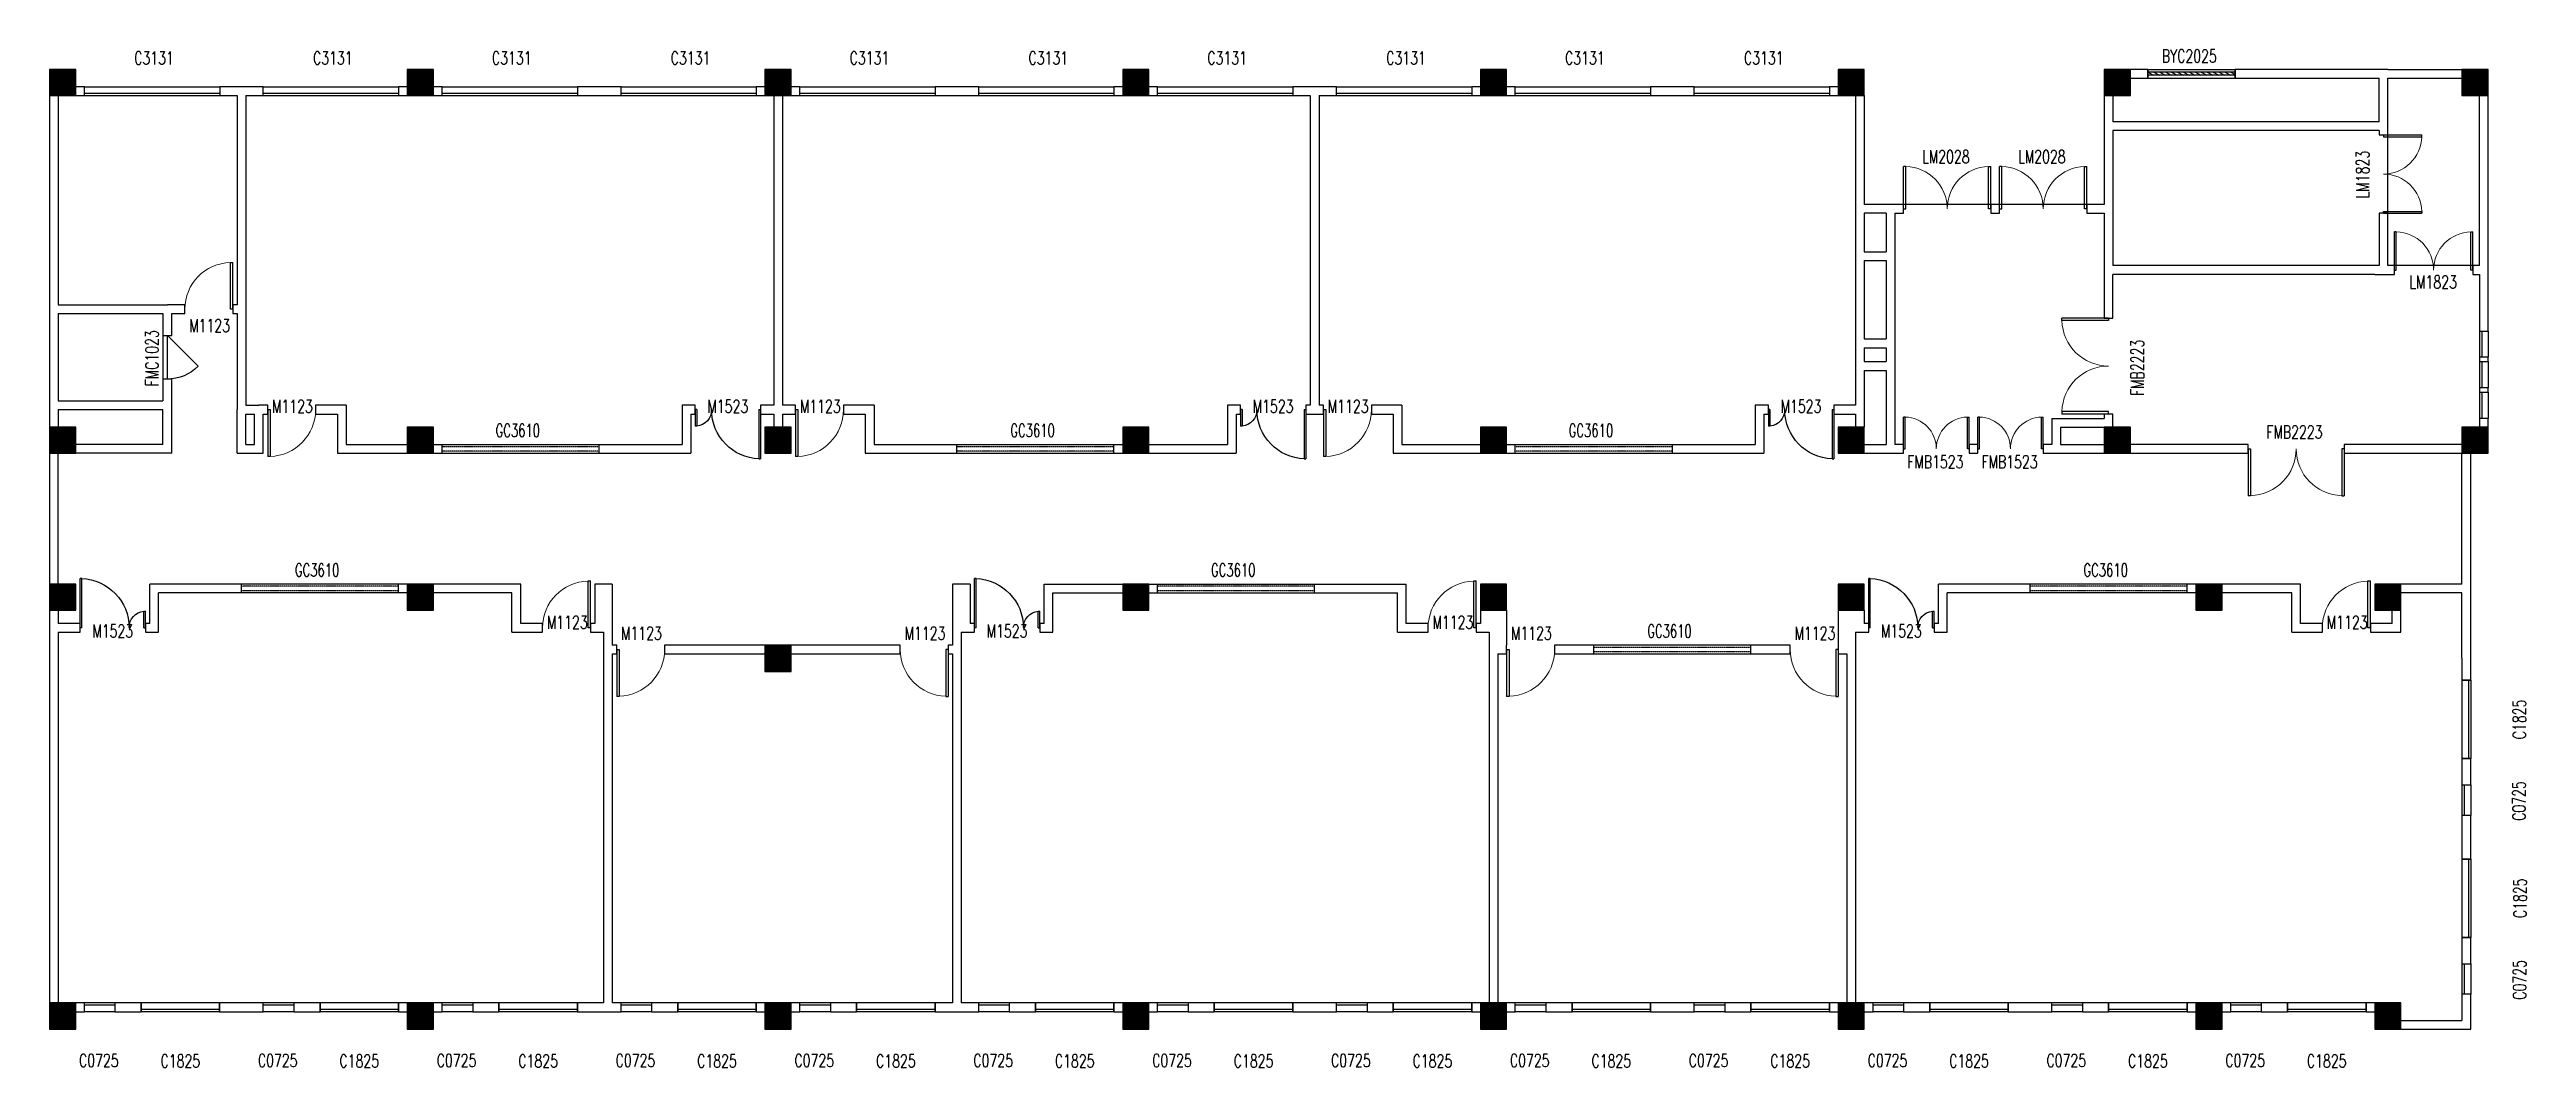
# Model space of a CAD drawing. Header units: millimetres. Extents: x 1070 to 57848, y -137 to 23195.
import ezdxf

# ---------------------------------------------------------------- set-up
doc = ezdxf.new("R2010")
doc.units = ezdxf.units.MM
doc.linetypes.add('DASH', pattern=[0.35, 0.25, -0.1])
for name, color, linetype in [('COLUMN', 242, 'Continuous'), ('DOOR', 242, 'Continuous'), ('DOOR_FIRE_TEXT', 7, 'Continuous'), ('PUB_HATCH', 8, 'Continuous'), ('WALL', 152, 'Continuous'), ('WINDOW', 122, 'Continuous'), ('WINDOW_TEXT', 7, 'Continuous')]:
    doc.layers.add(name, color=color, linetype=linetype)
doc.styles.add('_TCH_WINDOW', font='SIMPLEX', dxfattribs={"height": 3.5, "bigfont": 'GBCBIG'})
doc.styles.add('仿宋单线', font='tjromans.shx', dxfattribs={"width": 0.65, "bigfont": 'tjhztxt.shx'})

# ---------------------------------------------------------------- blocks, each defined once
blk = doc.blocks.new('WD-HIGH')
at = {"layer": 'WINDOW'}
for p, q in [((1050564, 1525426), (1050564, 1525626)), ((1054164, 1525426), (1054164, 1525626))]:
    blk.add_line(p, q, dxfattribs=at)
at = {"layer": 'WINDOW', "linetype": 'DASH', "extrusion": (0, 0, -1)}
for p, q in [((1054164, 1525576), (1050564, 1525576)), ((1054164, 1525476), (1050564, 1525476))]:
    blk.add_line(p, q, dxfattribs=at)
at = {"layer": 'WINDOW_TEXT', "style": '仿宋单线', "width": 0.65}
blk.add_text('GC3610', height=300, dxfattribs=at).set_placement((1051788, 1525799))
blk = doc.blocks.new('$WINLIB2D$00000004')
at = {"color": 0}
for points in [[(-0.5, 0.5), (-0.5, -0.5)], [(-0.5, 0.5), (0.5, 0.5)], [(0.5, -0.5), (0.5, 0.5)], [(-0.5, 0.241), (0.5, 0.241)], [(-0.5, -0.5), (0.5, -0.5)]]:
    blk.add_lwpolyline(points, dxfattribs=at)
blk = doc.blocks.new('$DorLib2D$00000002')
for p, q in [((-0.5, 0), (-0.5, 0.4875)), ((-0.475, 0.4875), (-0.5, 0.4875)), ((-0.475, 0), (-0.475, 0.4875)), ((0.475, 0), (0.475, 0.4875)), ((0.475, 0.4875), (0.5, 0.4875)), ((0.5, 0), (0.5, 0.4875)), ((-0.5, 0), (-0.475, 0)), ((0.5, 0), (0.475, 0))]:
    blk.add_line(p, q)
at = {"lineweight": 13}
for centre, start, end in [((-0.4875, 0), 0, 88.53072), ((0.4875, 0), 91.46928, 180)]:
    blk.add_arc(centre, 0.4875, start, end, dxfattribs=at)
blk = doc.blocks.new('_FZH')
blk.add_lwpolyline([(-0.5, -0.5), (0.5, -0.5), (0.5, 0.5), (-0.5, 0.5)], close=True)
at = {"layer": 'PUB_HATCH'}
blk.add_solid([(-0.5, -0.5), (0.5, -0.5), (-0.5, 0.5), (0.5, 0.5)], dxfattribs=at)
blk = doc.blocks.new('$DorLib2D$00000001')
for p, q in [((0.45, 0.975), (0.5, 0.975)), ((0.45, 0), (0.45, 0.975)), ((0.5, 0), (0.5, 0.975)), ((0.5, 0), (0.45, 0))]:
    blk.add_line(p, q)
at = {"lineweight": 13}
blk.add_arc((0.475, 0), 0.975, 91.4693, 180, dxfattribs=at)
blk = doc.blocks.new('$DorLib2D$00000225')
at = {"color": 0}
for p, q in [((0.475, -0.001), (0.475, 0.752)), ((0.475, 0.752), (0.5, 0.752)), ((0.5, -0.001), (0.5, 0.752)), ((-0.5, 0), (-0.5, 0.252)), ((-0.475, 0.252), (-0.5, 0.252)), ((-0.475, 0), (-0.475, 0.252)), ((-0.475, 0), (-0.5, 0)), ((0.475, -0.001), (0.5, -0.001))]:
    blk.add_line(p, q, dxfattribs=at)
for centre, radius, start, end in [((0.505, -0.002), 0.755, 92.2493, 179.7238), ((-0.501, 0.003), 0.251, 359.7899, 84.0974)]:
    blk.add_arc(centre, radius, start, end, dxfattribs=at)
blk = doc.blocks.new('$WINLIB2D$00000039')
at = {"color": 0}
for points in [[(-0.5, 0.5), (-0.5, -0.5)], [(0.5, 0.5), (-0.5, 0.5)], [(0.5, -0.5), (0.5, 0.5)], [(-0.5, 0.167), (0.5, 0.167)], [(-0.452, -0.167), (-0.5, 0.084)], [(-0.384, -0.167), (-0.448, 0.167)], [(-0.316, -0.167), (-0.38, 0.167)], [(-0.248, -0.167), (-0.312, 0.167)], [(-0.18, -0.167), (-0.244, 0.167)], [(-0.112, -0.167), (-0.176, 0.167)], [(-0.044, -0.167), (-0.108, 0.167)], [(0.024, -0.167), (-0.04, 0.167)], [(0.092, -0.167), (0.028, 0.167)], [(0.16, -0.167), (0.096, 0.167)], [(0.228, -0.167), (0.164, 0.167)], [(0.296, -0.167), (0.232, 0.167)], [(0.364, -0.167), (0.3, 0.167)], [(0.432, -0.167), (0.368, 0.167)], [(0.5, -0.167), (0.436, 0.167)], [(-0.5, -0.167), (0.5, -0.167)], [(0.5, -0.5), (-0.5, -0.5)]]:
    blk.add_lwpolyline(points, dxfattribs=at)
blk = doc.blocks.new('$DorLib2D$00000114')
at = {"color": 0}
blk.add_line((0.5, 0), (-0.207, 0.707), dxfattribs=at)
blk.add_arc((0.5, 0), 1, 135, 180, dxfattribs=at)

msp = doc.modelspace()

# ---------------------------------------------------------------- linework, layer by layer
at = {"layer": 'DOOR'}
msp.add_line((3770, 15641), (3770, 16641), dxfattribs=at)
at = {"layer": 'WALL'}
for p, q in [((49170, 22741), (48770, 22741)), ((49170, 22541), (49170, 22741)), ((54670, 22741), (51170, 22741)), ((51170, 22741), (51170, 22541)), ((54670, 22741), (56370, 22741)), ((1870, 22341), (1670, 22341)), ((1870, 22141), (1870, 22341)), ((5470, 22341), (4970, 22341)), ((4970, 22341), (4970, 22141)), ((5970, 22341), (5470, 22341)), ((5970, 22141), (5970, 22341)), ((9270, 22341), (9070, 22341)), ((9070, 22341), (9070, 22141)), ((10070, 22341), (9870, 22341)), ((10070, 22141), (10070, 22341)), ((14170, 22341), (13170, 22341)), ((13170, 22341), (13170, 22141)), ((14170, 22141), (14170, 22341)), ((17470, 22341), (17270, 22341)), ((17270, 22341), (17270, 22141)), ((18270, 22341), (18070, 22341)), ((18270, 22141), (18270, 22341)), ((22370, 22341), (21370, 22341)), ((21370, 22341), (21370, 22141)), ((22370, 22141), (22370, 22341)), ((25670, 22341), (25470, 22341)), ((25470, 22341), (25470, 22141)), ((26470, 22341), (26270, 22341)), ((26470, 22141), (26470, 22341)), ((30070, 22341), (29570, 22341)), ((29570, 22341), (29570, 22141)), ((30570, 22341), (30070, 22341)), ((30570, 22141), (30570, 22341)), ((33870, 22341), (33670, 22341)), ((33670, 22341), (33670, 22141)), ((34670, 22341), (34470, 22341)), ((34670, 22141), (34670, 22341)), ((38770, 22341), (37770, 22341)), ((37770, 22341), (37770, 22141)), ((38770, 22141), (38770, 22341)), ((42070, 22341), (41870, 22341)), ((41870, 22341), (41870, 22141)), ((48770, 22541), (49170, 22541)), ((51170, 22541), (54470, 22541)), ((54470, 21541), (54470, 22541)), ((54670, 21461), (54670, 22541)), ((54670, 22541), (56370, 22541)), ((1070, 22141), (1070, 17241)), ((1270, 22141), (1270, 17341)), ((1670, 22141), (1870, 22141)), ((4970, 22141), (5370, 22141)), ((5370, 22141), (5370, 17341)), ((5570, 22141), (5970, 22141)), ((5570, 22141), (5570, 17241)), ((9070, 22141), (9270, 22141)), ((9870, 22141), (10070, 22141)), ((13170, 22141), (14170, 22141)), ((17270, 22141), (17470, 22141)), ((17670, 22141), (17670, 15041)), ((17870, 22141), (17870, 15041)), ((18070, 22141), (18270, 22141)), ((21370, 22141), (22370, 22141)), ((25470, 22141), (25670, 22141)), ((26270, 22141), (26470, 22141)), ((29570, 22141), (29970, 22141)), ((29970, 22141), (29970, 15041)), ((30170, 22141), (30170, 15041)), ((30170, 22141), (30570, 22141)), ((33670, 22141), (33870, 22141)), ((34470, 22141), (34670, 22141)), ((37770, 22141), (38770, 22141)), ((41870, 22141), (42070, 22141)), ((42470, 22141), (42470, 19541)), ((42670, 22141), (42670, 19641)), ((48170, 22141), (48170, 21461)), ((48370, 22141), (48370, 21541)), ((56770, 18241), (56770, 22141)), ((56970, 18141), (56970, 22141)), ((48170, 21461), (48170, 19641)), ((54470, 21541), (48370, 21541)), ((54470, 21341), (48370, 21341)), ((48370, 21341), (48370, 19541)), ((54470, 21341), (54470, 21241)), ((54470, 21241), (54670, 21241)), ((54670, 21241), (54670, 21461)), ((42470, 19541), (42470, 18461)), ((43070, 19641), (42670, 19641)), ((42670, 19441), (42670, 18561)), ((43170, 19441), (42670, 19441)), ((43570, 19641), (43070, 19641)), ((43170, 19441), (43170, 18561)), ((43370, 19441), (43570, 19441)), ((43370, 19441), (43370, 18461)), ((43570, 19441), (43570, 19641)), ((45770, 19641), (45570, 19641)), ((45570, 19641), (45570, 19441)), ((45570, 19441), (45770, 19441)), ((45770, 19441), (45770, 19641)), ((48170, 19641), (47770, 19641)), ((47770, 19641), (47770, 19441)), ((47770, 19441), (48170, 19441)), ((48170, 19441), (48170, 18141)), ((48370, 19541), (48370, 18241)), ((54670, 19441), (54470, 19441)), ((54470, 19441), (54470, 18241)), ((54670, 18241), (54670, 19441)), ((42470, 18461), (42470, 16461)), ((42670, 18561), (43170, 18561)), ((42670, 18361), (43170, 18361)), ((42670, 18361), (42670, 16561)), ((43170, 18361), (43170, 16561)), ((43370, 18461), (43370, 17061)), ((54470, 18241), (48370, 18241)), ((54820, 18241), (54670, 18241)), ((54820, 18041), (54820, 18241)), ((56770, 18241), (56620, 18241)), ((56620, 18241), (56620, 18041)), ((48170, 18141), (48170, 17041)), ((48370, 17041), (48370, 18041)), ((54370, 18041), (48370, 18041)), ((54370, 18041), (54820, 18041)), ((56620, 18041), (56770, 18041)), ((56770, 18041), (56770, 16741)), ((56970, 16741), (56970, 18141)), ((1070, 17241), (1070, 15041)), ((1270, 17341), (3770, 17341)), ((1270, 17141), (3670, 17141)), ((1270, 17141), (1270, 15141)), ((3670, 17141), (3670, 16641)), ((4170, 17341), (3770, 17341)), ((3870, 17141), (4170, 17141)), ((3870, 16641), (3870, 17141)), ((4170, 17141), (4170, 17341)), ((5370, 17341), (5270, 17341)), ((5270, 17341), (5270, 17141)), ((5270, 17141), (5370, 17141)), ((5370, 17141), (5370, 14941)), ((5570, 17241), (5570, 15041)), ((43370, 17061), (43370, 16461)), ((48170, 17041), (48370, 17041)), ((3670, 16641), (3870, 16641)), ((42670, 16561), (43170, 16561)), ((56770, 16741), (56970, 16741)), ((42470, 16461), (42470, 15941)), ((42470, 15941), (42470, 15041)), ((42670, 16361), (43030, 16361)), ((42670, 16361), (42670, 16041)), ((42670, 16041), (43170, 16041)), ((43030, 16361), (43170, 16361)), ((43170, 16361), (43170, 16041)), ((43370, 16461), (43370, 15941)), ((43370, 15941), (43370, 14141)), ((56970, 16141), (56770, 16141)), ((56770, 16141), (56770, 16041)), ((56770, 16041), (56970, 16041)), ((56970, 16041), (56970, 16141)), ((3870, 15641), (3670, 15641)), ((3670, 15641), (3670, 15141)), ((3870, 15041), (3870, 15641)), ((42670, 15841), (43170, 15841)), ((42670, 15841), (42670, 14941)), ((43170, 15841), (43170, 14141)), ((56970, 15441), (56770, 15441)), ((56770, 15441), (56770, 15341)), ((56770, 15341), (56970, 15341)), ((56970, 15341), (56970, 15441)), ((1070, 15041), (1070, 14541)), ((1270, 15141), (3670, 15141)), ((1270, 14941), (3670, 14941)), ((1270, 14941), (1270, 14541)), ((3670, 14141), (3670, 14941)), ((3870, 13941), (3870, 15041)), ((5370, 13941), (5370, 14941)), ((5570, 15041), (5870, 15041)), ((5570, 14841), (5770, 14841)), ((5570, 14141), (5570, 14841)), ((5770, 14141), (5770, 14841)), ((6070, 15041), (5870, 15041)), ((5970, 13941), (5970, 14841)), ((5970, 14841), (6070, 14841)), ((6070, 14841), (6070, 15041)), ((7870, 15041), (7170, 15041)), ((7170, 15041), (7170, 14841)), ((7170, 14841), (7670, 14841)), ((7670, 14841), (7670, 13941)), ((7870, 15041), (7870, 14141)), ((15870, 15041), (15570, 15041)), ((15570, 15041), (15570, 14141)), ((15770, 14841), (15870, 14841)), ((15770, 14841), (15770, 13941)), ((15870, 14841), (15870, 15041)), ((17670, 15041), (17370, 15041)), ((17370, 15041), (17370, 14841)), ((17370, 14841), (17670, 14841)), ((17670, 14841), (17670, 14541)), ((18170, 15041), (17870, 15041)), ((17870, 14841), (18170, 14841)), ((17870, 14841), (17870, 14541)), ((18170, 14841), (18170, 15041)), ((19970, 15041), (19270, 15041)), ((19270, 15041), (19270, 14841)), ((19270, 14841), (19770, 14841)), ((19770, 14841), (19770, 13941)), ((19970, 15041), (19970, 14141)), ((28370, 15041), (28070, 15041)), ((28070, 15041), (28070, 14141)), ((28270, 14841), (28370, 14841)), ((28270, 14841), (28270, 13941)), ((28370, 14841), (28370, 15041)), ((29970, 15041), (29870, 15041)), ((29870, 15041), (29870, 14841)), ((29870, 14841), (30070, 14841)), ((30070, 14841), (30270, 14841)), ((30270, 15041), (30170, 15041)), ((30270, 14841), (30270, 15041)), ((32070, 15041), (31370, 15041)), ((31370, 15041), (31370, 14841)), ((31370, 14841), (31870, 14841)), ((31870, 14841), (31870, 13941)), ((32070, 15041), (32070, 14141)), ((40470, 15041), (40170, 15041)), ((40170, 15041), (40170, 14141)), ((40370, 14841), (40470, 14841)), ((40370, 14841), (40370, 13941)), ((40470, 14841), (40470, 15041)), ((42470, 15041), (41970, 15041)), ((41970, 15041), (41970, 14841)), ((41970, 14841), (42470, 14841)), ((42470, 14841), (42470, 14541)), ((42670, 14941), (42670, 14541)), ((48370, 14841), (48170, 14841)), ((48170, 14841), (48170, 14741)), ((48370, 14541), (48370, 14841)), ((46970, 14741), (48170, 14741)), ((46970, 14741), (46970, 14141)), ((47170, 14541), (48170, 14541)), ((47170, 14541), (47170, 14141)), ((56970, 14741), (56770, 14741)), ((56770, 14741), (56770, 14541)), ((56970, 14541), (56970, 14741)), ((1070, 13941), (1070, 10941)), ((1270, 10941), (1270, 13941)), ((3670, 14141), (1670, 14141)), ((3870, 13941), (1670, 13941)), ((5370, 13941), (5970, 13941)), ((5570, 14141), (5770, 14141)), ((7670, 13941), (9270, 13941)), ((7870, 14141), (9270, 14141)), ((9870, 14141), (15570, 14141)), ((9870, 13941), (15770, 13941)), ((19770, 13941), (25670, 13941)), ((19970, 14141), (25670, 14141)), ((26270, 14141), (28070, 14141)), ((26270, 13941), (28270, 13941)), ((31870, 13941), (33870, 13941)), ((32070, 14141), (33870, 14141)), ((34470, 14141), (40170, 14141)), ((34470, 13941), (40370, 13941)), ((42670, 14141), (43170, 14141)), ((42670, 13941), (43070, 13941)), ((43070, 13941), (43570, 13941)), ((43570, 14141), (43370, 14141)), ((43570, 13941), (43570, 14141)), ((45270, 14141), (45070, 14141)), ((45070, 14141), (45070, 13941)), ((45070, 13941), (45270, 13941)), ((45270, 13941), (45270, 14141)), ((46970, 14141), (46770, 14141)), ((46770, 14141), (46770, 13941)), ((46770, 13941), (47270, 13941)), ((47170, 14141), (48170, 14141)), ((47270, 13941), (48170, 13941)), ((51470, 14141), (48770, 14141)), ((48770, 13941), (51470, 13941)), ((51470, 13941), (51470, 14141)), ((56370, 14141), (53670, 14141)), ((53670, 14141), (53670, 13941)), ((53670, 13941), (56370, 13941)), ((56370, 10941), (56370, 13941)), ((56570, 10941), (56570, 13941)), ((3370, 10041), (3370, 10941)), ((9270, 10941), (3370, 10941)), ((11870, 10941), (9870, 10941)), ((11870, 10041), (11870, 10941)), ((13570, 10941), (13570, 10041)), ((13970, 10941), (13570, 10941)), ((13970, 10941), (13970, 9941)), ((21770, 10941), (21770, 9941)), ((22170, 10941), (21770, 10941)), ((22170, 10941), (22170, 10041)), ((23870, 10041), (23870, 10941)), ((23870, 10941), (25670, 10941)), ((26270, 10941), (32170, 10941)), ((32170, 10041), (32170, 10941)), ((44370, 10041), (44370, 10941)), ((50270, 10941), (44370, 10941)), ((52670, 10941), (50870, 10941)), ((52670, 10041), (52670, 10941)), ((56370, 10941), (54970, 10941)), ((56570, 9242), (56570, 10941)), ((1070, 10341), (1070, 9941)), ((1270, 10341), (1270, 10041)), ((1370, 10641), (1370, 10641)), ((1370, 10541), (1370, 10541)), ((1370, 10441), (1370, 10441)), ((3570, 9841), (3570, 10741)), ((9270, 10741), (3570, 10741)), ((11670, 10741), (9870, 10741)), ((11670, 9841), (11670, 10741)), ((24070, 9841), (24070, 10741)), ((24070, 10741), (25670, 10741)), ((26270, 10741), (31970, 10741)), ((31970, 9841), (31970, 10741)), ((33870, 10341), (33870, 10041)), ((34470, 10341), (34470, 9941)), ((42070, 10341), (42070, 9941)), ((42670, 10341), (42670, 10041)), ((44570, 9841), (44570, 10741)), ((50270, 10741), (44570, 10741)), ((52470, 10741), (50870, 10741)), ((52470, 9841), (52470, 10741)), ((54770, 10041), (54770, 10341)), ((56370, 10741), (54970, 10741)), ((54970, 9841), (54970, 10341)), ((56370, 9242), (56370, 10741)), ((1070, 9941), (1070, 1341)), ((1770, 10041), (1270, 10041)), ((1270, 9841), (1770, 9841)), ((1270, 9841), (1270, 1341)), ((1770, 9841), (1770, 10041)), ((3370, 10041), (3270, 10041)), ((3270, 10041), (3270, 9841)), ((3270, 9841), (3570, 9841)), ((11670, 9841), (12370, 9841)), ((12370, 10041), (11870, 10041)), ((12370, 9841), (12370, 10041)), ((13570, 10041), (13470, 10041)), ((13470, 10041), (13470, 9841)), ((13470, 9841), (13770, 9841)), ((13770, 9841), (13770, 9242)), ((13970, 9941), (13970, 9542)), ((21770, 9941), (21770, 9542)), ((21970, 9841), (22270, 9841)), ((21970, 9841), (21970, 9242)), ((22270, 10041), (22170, 10041)), ((22270, 9841), (22270, 10041)), ((23870, 10041), (23770, 10041)), ((23770, 10041), (23770, 9841)), ((23770, 9841), (24070, 9841)), ((31970, 9841), (32670, 9841)), ((32670, 10041), (32170, 10041)), ((32670, 9841), (32670, 10041)), ((33870, 10041), (33770, 10041)), ((33770, 10041), (33770, 9841)), ((33770, 9841), (34070, 9841)), ((34070, 9841), (34070, 9242)), ((34470, 9941), (34470, 9542)), ((42070, 9941), (42070, 9542)), ((42470, 9841), (42770, 9841)), ((42470, 9841), (42470, 9242)), ((42770, 10041), (42670, 10041)), ((42770, 9841), (42770, 10041)), ((44370, 10041), (44270, 10041)), ((44270, 10041), (44270, 9841)), ((44270, 9841), (44570, 9841)), ((52470, 9841), (53170, 9841)), ((53170, 10041), (52670, 10041)), ((53170, 9841), (53170, 10041)), ((54770, 10041), (54270, 10041)), ((54270, 10041), (54270, 9841)), ((54270, 9841), (54970, 9841)), ((13770, 9242), (13770, 1341)), ((14070, 9542), (13970, 9542)), ((13970, 9342), (14070, 9342)), ((13970, 9342), (13970, 1341)), ((14070, 9342), (14070, 9542)), ((17470, 9542), (15170, 9542)), ((15170, 9542), (15170, 9342)), ((15170, 9342), (17470, 9342)), ((20570, 9542), (18070, 9542)), ((18070, 9342), (20570, 9342)), ((20570, 9342), (20570, 9542)), ((21770, 9542), (21670, 9542)), ((21670, 9542), (21670, 9342)), ((21670, 9342), (21770, 9342)), ((21770, 9342), (21770, 1341)), ((21970, 9242), (21970, 1341)), ((34070, 9242), (34070, 1341)), ((34270, 9342), (34470, 9342)), ((34270, 9342), (34270, 1341)), ((34470, 9342), (34470, 9542)), ((40970, 9542), (35570, 9542)), ((35570, 9542), (35570, 9342)), ((35570, 9342), (40970, 9342)), ((40970, 9342), (40970, 9542)), ((42070, 9542), (42070, 9342)), ((42070, 9342), (42270, 9342)), ((42270, 9342), (42270, 1341)), ((42470, 9242), (42470, 1341)), ((56370, 9241), (56370, 8741)), ((56570, 8741), (56570, 9241)), ((56370, 8741), (56570, 8741)), ((56570, 6941), (56370, 6941)), ((56370, 6941), (56370, 6341)), ((56570, 6341), (56570, 6941)), ((56370, 6341), (56570, 6341)), ((56570, 5641), (56370, 5641)), ((56370, 5641), (56370, 4641)), ((56570, 4641), (56570, 5641)), ((56370, 4641), (56570, 4641)), ((56570, 2841), (56370, 2841)), ((56370, 2841), (56370, 2241)), ((56570, 2241), (56570, 2841)), ((56370, 2241), (56570, 2241)), ((1869, 1341), (1670, 1341)), ((1670, 1141), (1869, 1141)), ((1869, 1141), (1869, 1341)), ((3169, 1341), (2569, 1341)), ((2569, 1341), (2569, 1141)), ((2569, 1141), (3169, 1141)), ((3169, 1141), (3169, 1341)), ((5970, 1341), (4969, 1341)), ((4969, 1341), (4969, 1141)), ((4969, 1141), (5970, 1141)), ((5970, 1141), (5970, 1341)), ((7270, 1341), (6670, 1341)), ((6670, 1341), (6670, 1141)), ((6670, 1141), (7270, 1141)), ((7270, 1141), (7270, 1341)), ((9270, 1341), (9070, 1341)), ((9070, 1341), (9070, 1141)), ((9070, 1141), (9270, 1141)), ((10070, 1341), (9870, 1341)), ((9870, 1141), (10070, 1141)), ((10070, 1141), (10070, 1341)), ((11370, 1341), (10770, 1341)), ((10770, 1341), (10770, 1141)), ((10770, 1141), (11370, 1141)), ((11370, 1141), (11370, 1341)), ((13770, 1341), (13170, 1341)), ((13170, 1341), (13170, 1141)), ((13170, 1141), (13670, 1141)), ((13670, 1141), (14170, 1141)), ((14170, 1341), (13970, 1341)), ((14170, 1141), (14170, 1341)), ((15470, 1341), (14870, 1341)), ((14870, 1341), (14870, 1141)), ((14870, 1141), (15470, 1141)), ((15470, 1141), (15470, 1341)), ((17470, 1341), (17270, 1341)), ((17270, 1341), (17270, 1141)), ((17270, 1141), (17470, 1141)), ((18270, 1341), (18070, 1341)), ((18070, 1141), (18270, 1141)), ((18270, 1141), (18270, 1341)), ((19570, 1341), (18970, 1341)), ((18970, 1341), (18970, 1141)), ((18970, 1141), (19570, 1141)), ((19570, 1141), (19570, 1341)), ((21770, 1341), (21370, 1341)), ((21370, 1341), (21370, 1141)), ((21370, 1141), (21870, 1141)), ((21870, 1141), (22370, 1141)), ((22370, 1341), (21970, 1341)), ((22370, 1141), (22370, 1341)), ((23670, 1341), (23070, 1341)), ((23070, 1341), (23070, 1141)), ((23070, 1141), (23670, 1141)), ((23670, 1141), (23670, 1341)), ((25670, 1341), (25470, 1341)), ((25470, 1341), (25470, 1141)), ((25470, 1141), (25670, 1141)), ((26470, 1341), (26270, 1341)), ((26270, 1141), (26470, 1141)), ((26470, 1141), (26470, 1341)), ((27770, 1341), (27170, 1341)), ((27170, 1341), (27170, 1141)), ((27170, 1141), (27770, 1141)), ((27770, 1141), (27770, 1341)), ((30570, 1341), (29570, 1341)), ((29570, 1341), (29570, 1141)), ((29570, 1141), (30570, 1141)), ((30570, 1141), (30570, 1341)), ((31870, 1341), (31270, 1341)), ((31270, 1341), (31270, 1141)), ((31270, 1141), (31870, 1141)), ((31870, 1141), (31870, 1341)), ((33870, 1341), (33670, 1341)), ((33670, 1341), (33670, 1141)), ((33670, 1141), (33870, 1141)), ((34670, 1341), (34470, 1341)), ((34470, 1141), (34670, 1141)), ((34670, 1141), (34670, 1341)), ((35970, 1341), (35370, 1341)), ((35370, 1341), (35370, 1141)), ((35370, 1141), (35970, 1141)), ((35970, 1141), (35970, 1341)), ((38770, 1341), (37770, 1341)), ((37770, 1341), (37770, 1141)), ((37770, 1141), (38770, 1141)), ((38770, 1141), (38770, 1341)), ((40070, 1341), (39470, 1341)), ((39470, 1341), (39470, 1141)), ((39470, 1141), (40070, 1141)), ((40070, 1141), (40070, 1341)), ((42070, 1341), (41870, 1341)), ((41870, 1341), (41870, 1141)), ((41870, 1141), (42070, 1141)), ((42870, 1341), (42670, 1341)), ((42670, 1141), (42870, 1141)), ((42870, 1141), (42870, 1341)), ((44170, 1341), (43570, 1341)), ((43570, 1341), (43570, 1141)), ((43570, 1141), (44170, 1141)), ((44170, 1141), (44170, 1341)), ((46970, 1341), (45970, 1341)), ((45970, 1341), (45970, 1141)), ((45970, 1141), (46970, 1141)), ((46970, 1141), (46970, 1341)), ((48270, 1341), (47670, 1341)), ((47670, 1341), (47670, 1141)), ((47670, 1141), (48270, 1141)), ((48270, 1141), (48270, 1341)), ((50270, 1341), (50070, 1341)), ((50070, 1341), (50070, 1141)), ((50070, 1141), (50270, 1141)), ((51070, 1341), (50870, 1341)), ((50870, 1141), (51070, 1141)), ((51070, 1141), (51070, 1341)), ((52370, 1341), (51770, 1341)), ((51770, 1341), (51770, 1141)), ((51770, 1141), (52370, 1141)), ((52370, 1141), (52370, 1341)), ((54370, 1341), (54170, 1341)), ((54170, 1341), (54170, 1141)), ((54170, 1141), (54370, 1141)), ((56570, 1541), (56370, 1541)), ((56370, 1541), (56370, 941)), ((56570, 741), (56570, 1541)), ((54970, 941), (56370, 941)), ((54970, 741), (56570, 741))]:
    msp.add_line(p, q, dxfattribs=at)
at = {"layer": 'WINDOW'}
for p, q in [((54670, 19441), (54670, 21241)), ((45570, 19641), (43570, 19641)), ((47770, 19641), (45770, 19641)), ((56620, 18241), (54820, 18241))]:
    msp.add_line(p, q, dxfattribs=at)
at = {"layer": 'WINDOW', "ltscale": 20}
msp.add_lwpolyline([(3670, 16641), (3670, 15641)], dxfattribs=at)

# ---------------------------------------------------------------- block references
at = {"layer": 'COLUMN', "xscale": 600}
for p, yscale, zscale in [((1370, 22441), 600, 600), ((9570, 22441), 600, 600), ((17770, 22441), 600, 600), ((25970, 22441), 600, 600), ((34170, 22441), 600, 600), ((42370, 22441), 600, 600), ((1370, 14241), 600, 600), ((9570, 14241), 600, 600), ((17770, 14241), 600, 600), ((25970, 14241), 600, 600), ((34170, 14241), 600, 600), ((42370, 14241), 600, 600), ((1370, 10641), 600, 600), ((9570, 10641), 600, 600), ((25970, 10641), 600, 600), ((34170, 10641), 600, 600), ((42370, 10641), 600, 600), ((50570, 10641), 600, 600), ((54670, 10641), 600, 600), ((17770, 9242), 599.999999725027, 599.999999725027), ((1370, 1041), 600, 600), ((9570, 1041), 600, 600), ((17770, 1041), 600, 600), ((25970, 1041), 600, 600), ((34170, 1041), 600, 600), ((42370, 1041), 600, 600), ((50570, 1041), 600, 600), ((54670, 1041), 600, 600)]:
    msp.add_blockref('_FZH', p, dxfattribs=dict(at, yscale=yscale, zscale=zscale))
at = {"layer": 'COLUMN', "xscale": 600, "yscale": 600, "zscale": 600, "rotation": 90}
for p in [(48470, 22441), (56670, 22441), (48470, 14241), (56670, 14241)]:
    msp.add_blockref('_FZH', p, dxfattribs=at)
at = {"layer": 'DOOR'}
ref = msp.add_blockref('$DorLib2D$00000002', (54570, 20341), dxfattribs=dict(at, xscale=-1800, yscale=-1800, zscale=-1800, rotation=89.9999999998585))
ref.add_attrib('A', 'LM1823', (54243, 19786), dxfattribs={"layer": 'WINDOW_TEXT', "ltscale": 20, "height": 297.5, "rotation": 90, "style": '_TCH_WINDOW', "width": 0.705882})
ref = msp.add_blockref('$DorLib2D$00000002', (44570, 19541), dxfattribs=dict(at, xscale=2000, yscale=-2000, zscale=2000, rotation=180))
ref.add_attrib('A', 'LM2028', (43995, 20591), dxfattribs={"layer": 'WINDOW_TEXT', "ltscale": 20, "height": 297.5, "style": '_TCH_WINDOW', "width": 0.705882})
ref = msp.add_blockref('$DorLib2D$00000002', (46770, 19541), dxfattribs=dict(at, xscale=2000, yscale=-2000, zscale=2000, rotation=180))
ref.add_attrib('A', 'LM2028', (46195, 20593), dxfattribs={"layer": 'WINDOW_TEXT', "ltscale": 20, "height": 297.5, "style": '_TCH_WINDOW', "width": 0.705882})
ref = msp.add_blockref('$DorLib2D$00000002', (55720, 18141), dxfattribs=dict(at, xscale=1800, yscale=-1800, zscale=1800, rotation=179.9999999997506))
ref.add_attrib('A', 'LM1823', (55165, 17718), dxfattribs={"layer": 'WINDOW_TEXT', "ltscale": 20, "height": 297.5, "rotation": 360, "style": '_TCH_WINDOW', "width": 0.705882})
ref = msp.add_blockref('$DorLib2D$00000001', (4720, 17241), dxfattribs=dict(at, xscale=1100, yscale=1100, zscale=1100))
ref.add_attrib('A', 'M1123', (4270, 16718), dxfattribs={"layer": 'WINDOW_TEXT', "ltscale": 20, "height": 297.5, "style": '_TCH_WINDOW', "width": 0.705882})
ref = msp.add_blockref('$DorLib2D$00000002', (48270, 15941), dxfattribs=dict(at, xscale=-2200, yscale=-2200, zscale=200, rotation=270))
ref.add_attrib('A', 'FMB2223', (49078, 15256), dxfattribs={"layer": 'DOOR_FIRE_TEXT', "ltscale": 20, "height": 297.5, "rotation": 90, "style": '_TCH_WINDOW', "width": 0.705882})
ref = msp.add_blockref('$DorLib2D$00000114', (3770, 16141), dxfattribs=dict(at, xscale=1000, yscale=-1000, zscale=200, rotation=90))
ref.add_attrib('A', 'FMC1023', (3565, 15476), dxfattribs={"layer": 'DOOR_FIRE_TEXT', "ltscale": 20, "height": 297.5, "rotation": 90, "style": '_TCH_WINDOW', "width": 0.705882})
ref = msp.add_blockref('$DorLib2D$00000001', (6620, 14941), dxfattribs=dict(at, xscale=-1100, yscale=-1100, zscale=-1100))
ref.add_attrib('A', 'M1123', (6170, 14868), dxfattribs={"layer": 'WINDOW_TEXT', "ltscale": 20, "height": 297.5, "style": '_TCH_WINDOW', "width": 0.705882})
ref = msp.add_blockref('$DorLib2D$00000225', (16620, 14941), dxfattribs=dict(at, xscale=-1500, yscale=1500, zscale=-1500, rotation=180))
ref.add_attrib('A', 'M1523', (16150, 14868), dxfattribs={"layer": 'WINDOW_TEXT', "ltscale": 20, "height": 297.5, "style": '_TCH_WINDOW', "width": 0.705882})
ref = msp.add_blockref('$DorLib2D$00000001', (18720, 14941), dxfattribs=dict(at, xscale=-1100, yscale=-1100, zscale=-1100))
ref.add_attrib('A', 'M1123', (18270, 14868), dxfattribs={"layer": 'WINDOW_TEXT', "ltscale": 20, "height": 297.5, "style": '_TCH_WINDOW', "width": 0.705882})
ref = msp.add_blockref('$DorLib2D$00000225', (29120, 14941), dxfattribs=dict(at, xscale=-1500, yscale=1500, zscale=-1500, rotation=180))
ref.add_attrib('A', 'M1523', (28650, 14868), dxfattribs={"layer": 'WINDOW_TEXT', "ltscale": 20, "height": 297.5, "style": '_TCH_WINDOW', "width": 0.705882})
ref = msp.add_blockref('$DorLib2D$00000001', (30820, 14941), dxfattribs=dict(at, xscale=-1100, yscale=-1100, zscale=-1100))
ref.add_attrib('A', 'M1123', (30370, 14868), dxfattribs={"layer": 'WINDOW_TEXT', "ltscale": 20, "height": 297.5, "style": '_TCH_WINDOW', "width": 0.705882})
ref = msp.add_blockref('$DorLib2D$00000225', (41220, 14941), dxfattribs=dict(at, xscale=-1500, yscale=1500, zscale=-1500, rotation=180))
ref.add_attrib('A', 'M1523', (40750, 14868), dxfattribs={"layer": 'WINDOW_TEXT', "ltscale": 20, "height": 297.5, "style": '_TCH_WINDOW', "width": 0.705882})
ref = msp.add_blockref('$DorLib2D$00000002', (44320, 14041), dxfattribs=dict(at, xscale=1500, yscale=1500, zscale=200))
ref.add_attrib('A', 'FMB1523', (43655, 13596), dxfattribs={"layer": 'DOOR_FIRE_TEXT', "ltscale": 20, "height": 297.5, "style": '_TCH_WINDOW', "width": 0.705882})
ref = msp.add_blockref('$DorLib2D$00000002', (46020, 14041), dxfattribs=dict(at, xscale=1500, yscale=1500, zscale=200))
ref.add_attrib('A', 'FMB1523', (45355, 13596), dxfattribs={"layer": 'DOOR_FIRE_TEXT', "ltscale": 20, "height": 297.5, "style": '_TCH_WINDOW', "width": 0.705882})
ref = msp.add_blockref('$DorLib2D$00000002', (52570, 14041), dxfattribs=dict(at, xscale=-2200, yscale=-2200, zscale=200))
ref.add_attrib('A', 'FMB2223', (51886, 14279), dxfattribs={"layer": 'DOOR_FIRE_TEXT', "ltscale": 20, "height": 297.5, "style": '_TCH_WINDOW', "width": 0.705882})
ref = msp.add_blockref('$DorLib2D$00000225', (2520, 9941), dxfattribs=dict(at, xscale=-1500, yscale=1500, zscale=-1500))
ref.add_attrib('A', 'M1523', (2050, 9718), dxfattribs={"layer": 'WINDOW_TEXT', "ltscale": 20, "height": 297.5, "style": '_TCH_WINDOW', "width": 0.705882})
ref = msp.add_blockref('$DorLib2D$00000001', (12920, 9941), dxfattribs=dict(at, xscale=-1100, yscale=-1100, zscale=-1100, rotation=180.0000000037844))
ref.add_attrib('A', 'M1123', (12470, 9918), dxfattribs={"layer": 'WINDOW_TEXT', "ltscale": 20, "height": 297.5, "rotation": 0, "style": '_TCH_WINDOW', "width": 0.705882})
ref = msp.add_blockref('$DorLib2D$00000225', (23020, 9941), dxfattribs=dict(at, xscale=-1500, yscale=1500, zscale=-1500))
ref.add_attrib('A', 'M1523', (22550, 9718), dxfattribs={"layer": 'WINDOW_TEXT', "ltscale": 20, "height": 297.5, "style": '_TCH_WINDOW', "width": 0.705882})
ref = msp.add_blockref('$DorLib2D$00000001', (33220, 9941), dxfattribs=dict(at, xscale=-1100, yscale=-1100, zscale=-1100, rotation=180))
ref.add_attrib('A', 'M1123', (32770, 9918), dxfattribs={"layer": 'WINDOW_TEXT', "ltscale": 20, "height": 297.5, "style": '_TCH_WINDOW', "width": 0.705882})
ref = msp.add_blockref('$DorLib2D$00000225', (43520, 9941), dxfattribs=dict(at, xscale=-1500, yscale=1500, zscale=-1500))
ref.add_attrib('A', 'M1523', (43050, 9718), dxfattribs={"layer": 'WINDOW_TEXT', "ltscale": 20, "height": 297.5, "style": '_TCH_WINDOW', "width": 0.705882})
ref = msp.add_blockref('$DorLib2D$00000001', (53720, 9941), dxfattribs=dict(at, xscale=-1100, yscale=-1100, zscale=-1100, rotation=180))
ref.add_attrib('A', 'M1123', (53270, 9918), dxfattribs={"layer": 'WINDOW_TEXT', "ltscale": 20, "height": 297.5, "style": '_TCH_WINDOW', "width": 0.705882})
ref = msp.add_blockref('$DorLib2D$00000001', (14620, 9442), dxfattribs=dict(at, xscale=1100, yscale=1100, zscale=1100, rotation=180))
ref.add_attrib('A', 'M1123', (14170, 9668), dxfattribs={"layer": 'WINDOW_TEXT', "ltscale": 20, "height": 297.5, "style": '_TCH_WINDOW', "width": 0.705882})
ref = msp.add_blockref('$DorLib2D$00000001', (21120, 9442), dxfattribs=dict(at, xscale=-1100, yscale=1100, zscale=-1100, rotation=180))
ref.add_attrib('A', 'M1123', (20670, 9668), dxfattribs={"layer": 'WINDOW_TEXT', "ltscale": 20, "height": 297.5, "style": '_TCH_WINDOW', "width": 0.705882})
ref = msp.add_blockref('$DorLib2D$00000001', (35020, 9442), dxfattribs=dict(at, xscale=1100, yscale=1100, zscale=1100, rotation=180))
ref.add_attrib('A', 'M1123', (34570, 9668), dxfattribs={"layer": 'WINDOW_TEXT', "ltscale": 20, "height": 297.5, "style": '_TCH_WINDOW', "width": 0.705882})
ref = msp.add_blockref('$DorLib2D$00000001', (41520, 9442), dxfattribs=dict(at, xscale=-1100, yscale=1100, zscale=-1100, rotation=180))
ref.add_attrib('A', 'M1123', (41070, 9668), dxfattribs={"layer": 'WINDOW_TEXT', "ltscale": 20, "height": 297.5, "style": '_TCH_WINDOW', "width": 0.705882})
at = {"layer": 'WINDOW'}
ref = msp.add_blockref('$WINLIB2D$00000004', (3420, 22241), dxfattribs=dict(at, xscale=-3100, yscale=200, zscale=-3100, rotation=180))
ref.add_attrib('A', 'C3131', (3010, 22852), dxfattribs={"layer": 'WINDOW_TEXT', "ltscale": 20, "height": 297.5, "style": '_TCH_WINDOW', "width": 0.705882})
ref = msp.add_blockref('$WINLIB2D$00000004', (7520, 22241), dxfattribs=dict(at, xscale=-3100, yscale=200, zscale=-3100, rotation=180))
ref.add_attrib('A', 'C3131', (7110, 22852), dxfattribs={"layer": 'WINDOW_TEXT', "ltscale": 20, "height": 297.5, "style": '_TCH_WINDOW', "width": 0.705882})
ref = msp.add_blockref('$WINLIB2D$00000004', (11620, 22241), dxfattribs=dict(at, xscale=-3100, yscale=200, zscale=-3100, rotation=180.000000000013))
ref.add_attrib('A', 'C3131', (11210, 22852), dxfattribs={"layer": 'WINDOW_TEXT', "ltscale": 20, "height": 297.5, "style": '_TCH_WINDOW', "width": 0.705882})
ref = msp.add_blockref('$WINLIB2D$00000004', (15720, 22241), dxfattribs=dict(at, xscale=-3100, yscale=200, zscale=-3100, rotation=180.000000000013))
ref.add_attrib('A', 'C3131', (15310, 22852), dxfattribs={"layer": 'WINDOW_TEXT', "ltscale": 20, "height": 297.5, "style": '_TCH_WINDOW', "width": 0.705882})
ref = msp.add_blockref('$WINLIB2D$00000004', (19820, 22241), dxfattribs=dict(at, xscale=-3100, yscale=200, zscale=-3100, rotation=180.0000000000114))
ref.add_attrib('A', 'C3131', (19410, 22852), dxfattribs={"layer": 'WINDOW_TEXT', "ltscale": 20, "height": 297.5, "style": '_TCH_WINDOW', "width": 0.705882})
ref = msp.add_blockref('$WINLIB2D$00000004', (23920, 22241), dxfattribs=dict(at, xscale=-3100, yscale=200, zscale=-3100, rotation=180.0000000000114))
ref.add_attrib('A', 'C3131', (23510, 22852), dxfattribs={"layer": 'WINDOW_TEXT', "ltscale": 20, "height": 297.5, "style": '_TCH_WINDOW', "width": 0.705882})
ref = msp.add_blockref('$WINLIB2D$00000004', (28020, 22241), dxfattribs=dict(at, xscale=-3100, yscale=200, zscale=-3100, rotation=180))
ref.add_attrib('A', 'C3131', (27610, 22852), dxfattribs={"layer": 'WINDOW_TEXT', "ltscale": 20, "height": 297.5, "style": '_TCH_WINDOW', "width": 0.705882})
ref = msp.add_blockref('$WINLIB2D$00000004', (32120, 22241), dxfattribs=dict(at, xscale=-3100, yscale=200, zscale=-3100, rotation=180))
ref.add_attrib('A', 'C3131', (31710, 22852), dxfattribs={"layer": 'WINDOW_TEXT', "ltscale": 20, "height": 297.5, "style": '_TCH_WINDOW', "width": 0.705882})
ref = msp.add_blockref('$WINLIB2D$00000004', (36220, 22241), dxfattribs=dict(at, xscale=-3100, yscale=200, zscale=-3100, rotation=180.000000000013))
ref.add_attrib('A', 'C3131', (35810, 22852), dxfattribs={"layer": 'WINDOW_TEXT', "ltscale": 20, "height": 297.5, "style": '_TCH_WINDOW', "width": 0.705882})
ref = msp.add_blockref('$WINLIB2D$00000004', (40320, 22241), dxfattribs=dict(at, xscale=-3100, yscale=200, zscale=-3100, rotation=180.000000000013))
ref.add_attrib('A', 'C3131', (39910, 22852), dxfattribs={"layer": 'WINDOW_TEXT', "ltscale": 20, "height": 297.5, "style": '_TCH_WINDOW', "width": 0.705882})
ref = msp.add_blockref('$WINLIB2D$00000039', (50170, 22641), dxfattribs=dict(at, xscale=2000, yscale=200, zscale=2000, rotation=180))
ref.add_attrib('A', 'BYC2025', (49490, 22897), dxfattribs={"layer": 'WINDOW_TEXT', "ltscale": 20, "height": 297.5, "style": '_TCH_WINDOW', "width": 0.705882})
at = {"layer": 'WINDOW', "xscale": -600, "yscale": 200, "zscale": -600, "rotation": 90}
for p in [(56870, 16441), (56870, 15741), (56870, 15041)]:
    msp.add_blockref('$WINLIB2D$00000004', p, dxfattribs=at)
at = {"layer": 'WINDOW'}
for p in [(-1040494, -1511485), (-1028694, -1511485), (-1015894, -1511485), (-1045094, -1514685), (-1024094, -1514685), (-1004094, -1514685), (-1014094, -1516084)]:
    msp.add_blockref('WD-HIGH', p, dxfattribs=at)
ref = msp.add_blockref('$WINLIB2D$00000004', (56470, 7841), dxfattribs=dict(at, xscale=-1800, yscale=-200, zscale=-1800, rotation=90))
ref.add_attrib('A', 'C1825', (57836, 7386), dxfattribs={"layer": 'WINDOW_TEXT', "ltscale": 20, "height": 297.5, "rotation": 90, "style": '_TCH_WINDOW', "width": 0.705882})
ref = msp.add_blockref('$WINLIB2D$00000004', (56470, 5991), dxfattribs=dict(at, xscale=-700, yscale=200, zscale=-700, rotation=90))
ref.add_attrib('A', 'C0725', (57826, 5516), dxfattribs={"layer": 'WINDOW_TEXT', "ltscale": 20, "height": 297.5, "rotation": 90, "style": '_TCH_WINDOW', "width": 0.705882})
ref = msp.add_blockref('$WINLIB2D$00000004', (56470, 3741), dxfattribs=dict(at, xscale=-1800, yscale=-200, zscale=-1800, rotation=90))
ref.add_attrib('A', 'C1825', (57848, 3286), dxfattribs={"layer": 'WINDOW_TEXT', "ltscale": 20, "height": 297.5, "rotation": 90, "style": '_TCH_WINDOW', "width": 0.705882})
ref = msp.add_blockref('$WINLIB2D$00000004', (56470, 1891), dxfattribs=dict(at, xscale=-700, yscale=200, zscale=-700, rotation=90))
ref.add_attrib('A', 'C0725', (57838, 1416), dxfattribs={"layer": 'WINDOW_TEXT', "ltscale": 20, "height": 297.5, "rotation": 90, "style": '_TCH_WINDOW', "width": 0.705882})
ref = msp.add_blockref('$WINLIB2D$00000004', (2219, 1241), dxfattribs=dict(at, xscale=-700, yscale=200, zscale=-700))
ref.add_attrib('A', 'C0725', (1744, -126), dxfattribs={"layer": 'WINDOW_TEXT', "ltscale": 20, "height": 297.5, "style": '_TCH_WINDOW', "width": 0.705882})
ref = msp.add_blockref('$WINLIB2D$00000004', (4069, 1241), dxfattribs=dict(at, xscale=-1800, yscale=-200, zscale=-1800))
ref.add_attrib('A', 'C1825', (3614, -137), dxfattribs={"layer": 'WINDOW_TEXT', "ltscale": 20, "height": 297.5, "style": '_TCH_WINDOW', "width": 0.705882})
ref = msp.add_blockref('$WINLIB2D$00000004', (6320, 1241), dxfattribs=dict(at, xscale=-700, yscale=200, zscale=-700))
ref.add_attrib('A', 'C0725', (5845, -126), dxfattribs={"layer": 'WINDOW_TEXT', "ltscale": 20, "height": 297.5, "style": '_TCH_WINDOW', "width": 0.705882})
ref = msp.add_blockref('$WINLIB2D$00000004', (8170, 1241), dxfattribs=dict(at, xscale=-1800, yscale=-200, zscale=-1800))
ref.add_attrib('A', 'C1825', (7715, -137), dxfattribs={"layer": 'WINDOW_TEXT', "ltscale": 20, "height": 297.5, "style": '_TCH_WINDOW', "width": 0.705882})
ref = msp.add_blockref('$WINLIB2D$00000004', (10420, 1241), dxfattribs=dict(at, xscale=-700, yscale=200, zscale=-700))
ref.add_attrib('A', 'C0725', (9945, -126), dxfattribs={"layer": 'WINDOW_TEXT', "ltscale": 20, "height": 297.5, "style": '_TCH_WINDOW', "width": 0.705882})
ref = msp.add_blockref('$WINLIB2D$00000004', (12270, 1241), dxfattribs=dict(at, xscale=-1800, yscale=-200, zscale=-1800))
ref.add_attrib('A', 'C1825', (11815, -137), dxfattribs={"layer": 'WINDOW_TEXT', "ltscale": 20, "height": 297.5, "style": '_TCH_WINDOW', "width": 0.705882})
ref = msp.add_blockref('$WINLIB2D$00000004', (14520, 1241), dxfattribs=dict(at, xscale=-700, yscale=200, zscale=-700))
ref.add_attrib('A', 'C0725', (14045, -126), dxfattribs={"layer": 'WINDOW_TEXT', "ltscale": 20, "height": 297.5, "style": '_TCH_WINDOW', "width": 0.705882})
ref = msp.add_blockref('$WINLIB2D$00000004', (16370, 1241), dxfattribs=dict(at, xscale=-1800, yscale=-200, zscale=-1800))
ref.add_attrib('A', 'C1825', (15915, -137), dxfattribs={"layer": 'WINDOW_TEXT', "ltscale": 20, "height": 297.5, "style": '_TCH_WINDOW', "width": 0.705882})
ref = msp.add_blockref('$WINLIB2D$00000004', (18620, 1241), dxfattribs=dict(at, xscale=-700, yscale=200, zscale=-700))
ref.add_attrib('A', 'C0725', (18145, -126), dxfattribs={"layer": 'WINDOW_TEXT', "ltscale": 20, "height": 297.5, "style": '_TCH_WINDOW', "width": 0.705882})
ref = msp.add_blockref('$WINLIB2D$00000004', (20470, 1241), dxfattribs=dict(at, xscale=-1800, yscale=-200, zscale=-1800))
ref.add_attrib('A', 'C1825', (20015, -137), dxfattribs={"layer": 'WINDOW_TEXT', "ltscale": 20, "height": 297.5, "style": '_TCH_WINDOW', "width": 0.705882})
ref = msp.add_blockref('$WINLIB2D$00000004', (22720, 1241), dxfattribs=dict(at, xscale=-700, yscale=200, zscale=-700))
ref.add_attrib('A', 'C0725', (22245, -126), dxfattribs={"layer": 'WINDOW_TEXT', "ltscale": 20, "height": 297.5, "style": '_TCH_WINDOW', "width": 0.705882})
ref = msp.add_blockref('$WINLIB2D$00000004', (24570, 1241), dxfattribs=dict(at, xscale=-1800, yscale=-200, zscale=-1800))
ref.add_attrib('A', 'C1825', (24115, -137), dxfattribs={"layer": 'WINDOW_TEXT', "ltscale": 20, "height": 297.5, "style": '_TCH_WINDOW', "width": 0.705882})
ref = msp.add_blockref('$WINLIB2D$00000004', (26820, 1241), dxfattribs=dict(at, xscale=-700, yscale=200, zscale=-700))
ref.add_attrib('A', 'C0725', (26345, -126), dxfattribs={"layer": 'WINDOW_TEXT', "ltscale": 20, "height": 297.5, "style": '_TCH_WINDOW', "width": 0.705882})
ref = msp.add_blockref('$WINLIB2D$00000004', (28670, 1241), dxfattribs=dict(at, xscale=-1800, yscale=-200, zscale=-1800))
ref.add_attrib('A', 'C1825', (28215, -137), dxfattribs={"layer": 'WINDOW_TEXT', "ltscale": 20, "height": 297.5, "style": '_TCH_WINDOW', "width": 0.705882})
ref = msp.add_blockref('$WINLIB2D$00000004', (30920, 1241), dxfattribs=dict(at, xscale=-700, yscale=200, zscale=-700))
ref.add_attrib('A', 'C0725', (30445, -126), dxfattribs={"layer": 'WINDOW_TEXT', "ltscale": 20, "height": 297.5, "style": '_TCH_WINDOW', "width": 0.705882})
ref = msp.add_blockref('$WINLIB2D$00000004', (32770, 1241), dxfattribs=dict(at, xscale=-1800, yscale=-200, zscale=-1800))
ref.add_attrib('A', 'C1825', (32315, -137), dxfattribs={"layer": 'WINDOW_TEXT', "ltscale": 20, "height": 297.5, "style": '_TCH_WINDOW', "width": 0.705882})
ref = msp.add_blockref('$WINLIB2D$00000004', (35020, 1241), dxfattribs=dict(at, xscale=-700, yscale=200, zscale=-700))
ref.add_attrib('A', 'C0725', (34545, -126), dxfattribs={"layer": 'WINDOW_TEXT', "ltscale": 20, "height": 297.5, "style": '_TCH_WINDOW', "width": 0.705882})
ref = msp.add_blockref('$WINLIB2D$00000004', (36870, 1241), dxfattribs=dict(at, xscale=-1800, yscale=-200, zscale=-1800))
ref.add_attrib('A', 'C1825', (36415, -137), dxfattribs={"layer": 'WINDOW_TEXT', "ltscale": 20, "height": 297.5, "style": '_TCH_WINDOW', "width": 0.705882})
ref = msp.add_blockref('$WINLIB2D$00000004', (39120, 1241), dxfattribs=dict(at, xscale=-700, yscale=200, zscale=-700))
ref.add_attrib('A', 'C0725', (38645, -126), dxfattribs={"layer": 'WINDOW_TEXT', "ltscale": 20, "height": 297.5, "style": '_TCH_WINDOW', "width": 0.705882})
ref = msp.add_blockref('$WINLIB2D$00000004', (40970, 1241), dxfattribs=dict(at, xscale=-1800, yscale=-200, zscale=-1800))
ref.add_attrib('A', 'C1825', (40515, -137), dxfattribs={"layer": 'WINDOW_TEXT', "ltscale": 20, "height": 297.5, "style": '_TCH_WINDOW', "width": 0.705882})
ref = msp.add_blockref('$WINLIB2D$00000004', (43220, 1241), dxfattribs=dict(at, xscale=-700, yscale=200, zscale=-700))
ref.add_attrib('A', 'C0725', (42745, -126), dxfattribs={"layer": 'WINDOW_TEXT', "ltscale": 20, "height": 297.5, "style": '_TCH_WINDOW', "width": 0.705882})
ref = msp.add_blockref('$WINLIB2D$00000004', (45070, 1241), dxfattribs=dict(at, xscale=-1800, yscale=-200, zscale=-1800))
ref.add_attrib('A', 'C1825', (44615, -137), dxfattribs={"layer": 'WINDOW_TEXT', "ltscale": 20, "height": 297.5, "style": '_TCH_WINDOW', "width": 0.705882})
ref = msp.add_blockref('$WINLIB2D$00000004', (47320, 1241), dxfattribs=dict(at, xscale=-700, yscale=200, zscale=-700))
ref.add_attrib('A', 'C0725', (46845, -126), dxfattribs={"layer": 'WINDOW_TEXT', "ltscale": 20, "height": 297.5, "style": '_TCH_WINDOW', "width": 0.705882})
ref = msp.add_blockref('$WINLIB2D$00000004', (49170, 1241), dxfattribs=dict(at, xscale=-1800, yscale=-200, zscale=-1800))
ref.add_attrib('A', 'C1825', (48715, -137), dxfattribs={"layer": 'WINDOW_TEXT', "ltscale": 20, "height": 297.5, "style": '_TCH_WINDOW', "width": 0.705882})
ref = msp.add_blockref('$WINLIB2D$00000004', (51420, 1241), dxfattribs=dict(at, xscale=-700, yscale=200, zscale=-700))
ref.add_attrib('A', 'C0725', (50945, -126), dxfattribs={"layer": 'WINDOW_TEXT', "ltscale": 20, "height": 297.5, "style": '_TCH_WINDOW', "width": 0.705882})
ref = msp.add_blockref('$WINLIB2D$00000004', (53270, 1241), dxfattribs=dict(at, xscale=-1800, yscale=-200, zscale=-1800))
ref.add_attrib('A', 'C1825', (52815, -137), dxfattribs={"layer": 'WINDOW_TEXT', "ltscale": 20, "height": 297.5, "style": '_TCH_WINDOW', "width": 0.705882})

doc.saveas('drawing.dxf')
